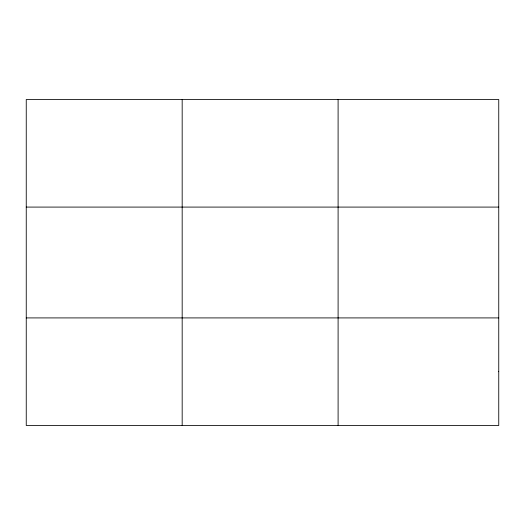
<?xml version="1.0" encoding="UTF-8"?>
<svg xmlns="http://www.w3.org/2000/svg" width="525" height="525" viewBox="0 0 525 525"><rect width="100%" height="100%" fill="white"/><g stroke="black" fill="none" stroke-linecap="round" stroke-linejoin="round"><path stroke-width="0.79" d="M182.175 99.514L182.175 425.486M338.1 99.514L338.1 425.486M26.25 207.086L498.75 207.086M26.25 317.914L498.75 317.914M498.75 371.7L498.75 425.486L26.25 425.486L26.25 99.514L498.75 99.514L498.75 371.7"/></g></svg>
